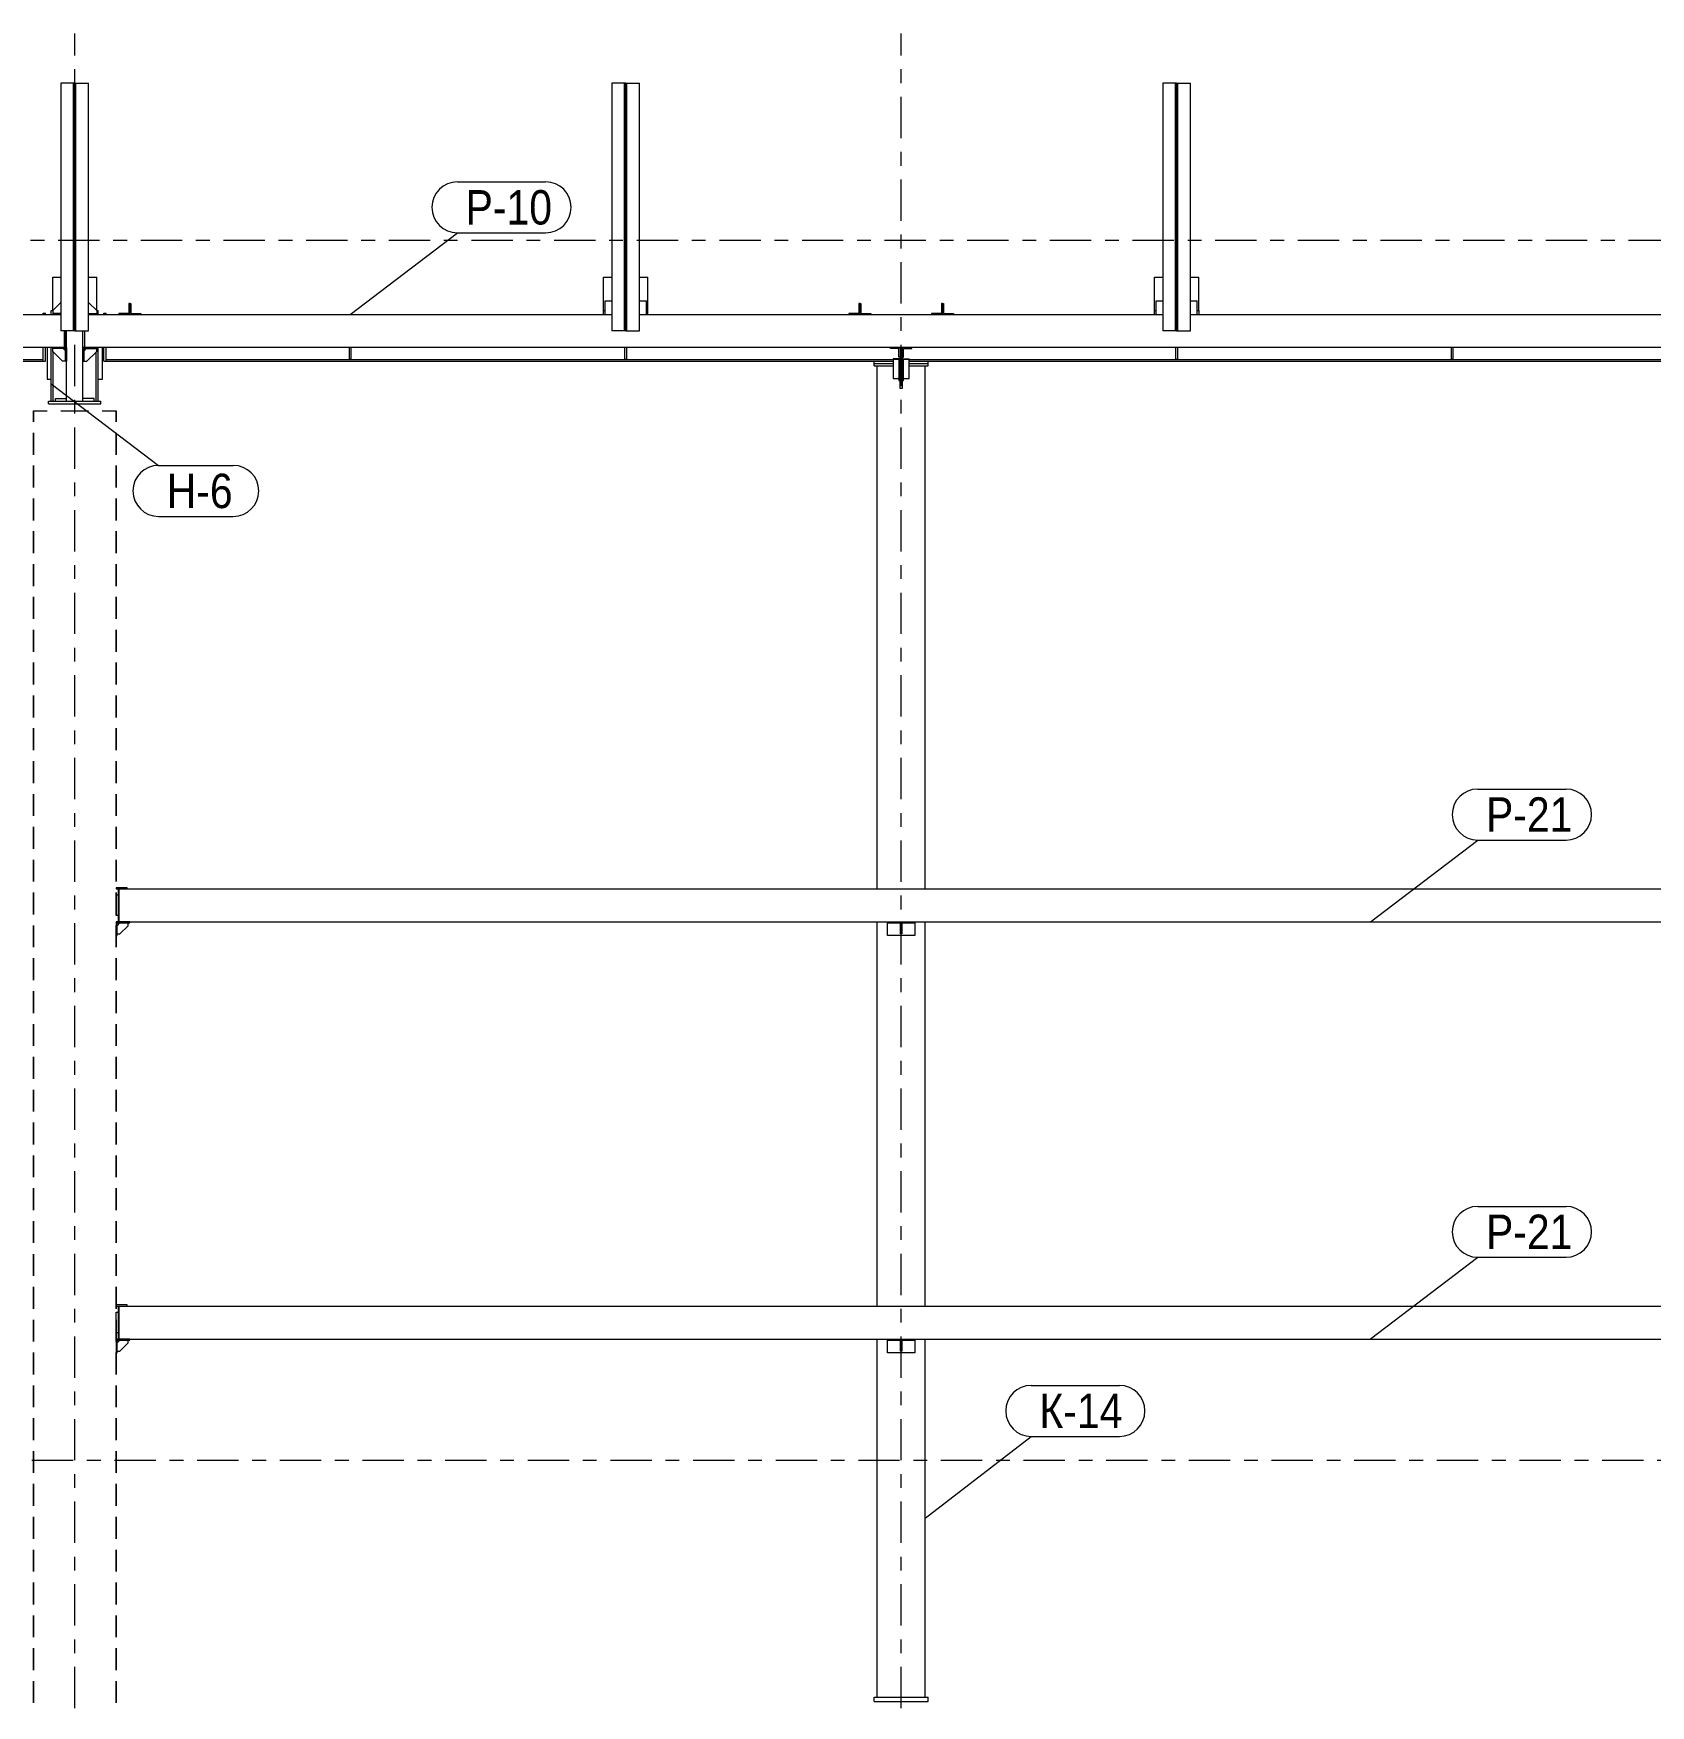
# Model space of a CAD drawing. Header units: millimetres. Extents: x -423 to 766, y -621 to 220.
# Drawn here: x -269.9 to -152.5, y -168.7 to -47.3 of the extents above; entities that cross this region are included whole.
import ezdxf

# ---------------------------------------------------------------- set-up
doc = ezdxf.new("R2010")
doc.units = ezdxf.units.MM
doc.linetypes.add('XKITLINE00', pattern=[0])
doc.linetypes.add('XKITLINE03', pattern=[6, 3, -1, 1, -1])
for name, color, linetype, lineweight in [('Part', 2, 'Continuous', 0), ('PartMark', 3, 'Continuous', 0), ('ReferenceModel', 1, 'Continuous', 0), ('S-GRID', 1, 'Continuous', 0)]:
    doc.layers.add(name, color=color, linetype=linetype, lineweight=lineweight)
doc.styles.add('GOST type A', font='ARIAL.TTF')

msp = doc.modelspace()

# ---------------------------------------------------------------- linework, layer by layer
at = {"layer": 'Part', "linetype": 'XKITLINE00', "lineweight": 0}
for p, q in [((-266.87, -50.93), (-267.87, -50.93)), ((-267.87, -50.93), (-267.87, -68.93)), ((-266.95, -68.93), (-266.95, -50.93)), ((-266.87, -68.93), (-266.87, -50.93)), ((-266.87, -50.93), (-265.87, -50.93)), ((-266.87, -50.93), (-266.87, -68.93)), ((-266.79, -68.93), (-266.79, -50.93)), ((-265.87, -68.93), (-265.87, -50.93)), ((-226.87, -50.93), (-227.87, -50.93)), ((-227.87, -50.93), (-227.87, -68.93)), ((-226.95, -68.93), (-226.95, -50.93)), ((-226.87, -50.93), (-226.87, -68.93)), ((-226.87, -68.93), (-226.87, -50.93)), ((-226.87, -50.93), (-225.87, -50.93)), ((-226.79, -68.93), (-226.79, -50.93)), ((-225.87, -68.93), (-225.87, -50.93)), ((-186.87, -50.93), (-187.87, -50.93)), ((-187.87, -50.93), (-187.87, -68.93)), ((-186.95, -68.93), (-186.95, -50.93)), ((-186.87, -68.93), (-186.87, -50.93)), ((-186.87, -50.93), (-185.87, -50.93)), ((-186.87, -50.93), (-186.87, -68.93)), ((-186.79, -68.93), (-186.79, -50.93)), ((-185.87, -68.93), (-185.87, -50.93)), ((-268.47, -67.43), (-268.47, -65.03)), ((-268.47, -65.03), (-267.87, -65.03)), ((-265.87, -65.03), (-265.27, -65.03)), ((-265.27, -67.43), (-265.27, -65.03)), ((-228.47, -67.43), (-228.47, -65.03)), ((-228.47, -65.03), (-227.87, -65.03)), ((-225.87, -65.03), (-225.27, -65.03)), ((-225.27, -67.43), (-225.27, -65.03)), ((-188.47, -67.43), (-188.47, -65.03)), ((-188.47, -65.03), (-187.87, -65.03)), ((-185.87, -65.03), (-185.27, -65.03)), ((-185.27, -67.43), (-185.27, -65.03)), ((-228.37, -66.73), (-227.87, -66.73)), ((-228.37, -67.73), (-228.37, -66.73)), ((-225.87, -66.73), (-225.37, -66.73)), ((-225.37, -67.73), (-225.37, -66.73)), ((-188.37, -66.73), (-187.87, -66.73)), ((-188.37, -67.73), (-188.37, -66.73)), ((-185.87, -66.73), (-185.37, -66.73)), ((-185.37, -67.73), (-185.37, -66.73)), ((-185.27, -67.33), (-185.27, -66.23)), ((-312.97, -67.73), (-267.87, -67.73)), ((-269.15, -67.63), (-268.99, -67.63)), ((-269.15, -67.73), (-269.15, -67.63)), ((-268.99, -67.73), (-268.99, -67.63)), ((-268.58, -67.43), (-268.45, -67.43)), ((-268.58, -67.73), (-268.58, -67.43)), ((-267.87, -66.85), (-268.47, -67.45)), ((-268.47, -67.45), (-268.47, -67.65)), ((-267.87, -67.65), (-268.47, -67.65)), ((-268.47, -67.65), (-268.47, -67.73)), ((-268.47, -67.73), (-267.87, -67.73)), ((-265.87, -66.85), (-265.27, -67.45)), ((-265.87, -67.65), (-265.27, -67.65)), ((-265.87, -67.73), (-227.87, -67.73)), ((-265.27, -67.73), (-265.87, -67.73)), ((-265.29, -67.43), (-265.16, -67.43)), ((-265.27, -67.45), (-265.27, -67.65)), ((-265.27, -67.65), (-265.27, -67.73)), ((-265.16, -67.73), (-265.16, -67.43)), ((-264.75, -67.73), (-264.75, -67.63)), ((-264.75, -67.63), (-264.59, -67.63)), ((-264.59, -67.73), (-264.59, -67.63)), ((-262.94, -67.66), (-263.67, -67.66)), ((-263.67, -67.66), (-263.67, -67.73)), ((-262.87, -66.93), (-262.94, -66.93)), ((-262.94, -66.93), (-262.94, -67.66)), ((-262.87, -67.73), (-262.87, -66.93)), ((-262.87, -67.73), (-262.87, -66.93)), ((-262.87, -66.93), (-262.8, -66.93)), ((-262.8, -66.93), (-262.8, -67.66)), ((-262.8, -67.66), (-262.07, -67.66)), ((-262.07, -67.66), (-262.07, -67.73)), ((-228.47, -67.43), (-228.37, -67.43)), ((-228.47, -67.73), (-228.47, -67.43)), ((-228.37, -67.73), (-227.87, -67.73)), ((-225.87, -67.73), (-187.87, -67.73)), ((-225.87, -67.73), (-225.37, -67.73)), ((-225.37, -67.43), (-225.27, -67.43)), ((-225.27, -67.73), (-225.27, -67.43)), ((-209.94, -67.66), (-210.67, -67.66)), ((-210.67, -67.66), (-210.67, -67.73)), ((-209.87, -66.93), (-209.94, -66.93)), ((-209.94, -66.93), (-209.94, -67.66)), ((-209.87, -67.73), (-209.87, -66.93)), ((-209.87, -66.93), (-209.8, -66.93)), ((-209.87, -67.73), (-209.87, -66.93)), ((-209.8, -66.93), (-209.8, -67.66)), ((-209.8, -67.66), (-209.07, -67.66)), ((-209.07, -67.66), (-209.07, -67.73)), ((-203.94, -67.66), (-204.67, -67.66)), ((-204.67, -67.66), (-204.67, -67.73)), ((-203.87, -66.93), (-203.94, -66.93)), ((-203.94, -66.93), (-203.94, -67.66)), ((-203.87, -67.73), (-203.87, -66.93)), ((-203.87, -66.93), (-203.8, -66.93)), ((-203.87, -67.73), (-203.87, -66.93)), ((-203.8, -66.93), (-203.8, -67.66)), ((-203.8, -67.66), (-203.07, -67.66)), ((-203.07, -67.66), (-203.07, -67.73)), ((-188.47, -67.43), (-188.37, -67.43)), ((-188.47, -67.73), (-188.47, -67.43)), ((-188.37, -67.73), (-187.87, -67.73)), ((-185.87, -67.73), (-147.87, -67.73)), ((-185.87, -67.73), (-185.37, -67.73)), ((-185.37, -67.43), (-185.27, -67.43)), ((-185.27, -67.43), (-185.27, -67.73)), ((-266.87, -68.93), (-267.87, -68.93)), ((-267.61, -70.13), (-267.61, -68.93)), ((-267.57, -68.93), (-267.57, -70.08)), ((-267.47, -74.03), (-267.47, -68.93)), ((-266.87, -68.93), (-265.87, -68.93)), ((-266.27, -74.03), (-266.27, -68.93)), ((-266.17, -68.93), (-266.17, -70.08)), ((-266.13, -70.13), (-266.13, -68.93)), ((-226.87, -68.93), (-227.87, -68.93)), ((-226.87, -68.93), (-225.87, -68.93)), ((-186.87, -68.93), (-187.87, -68.93)), ((-186.87, -68.93), (-185.87, -68.93)), ((-267.61, -70.13), (-362.73, -70.13)), ((-269.15, -70.99), (-269.15, -70.13)), ((-268.99, -71.13), (-268.99, -70.13)), ((-268.88, -70.13), (-268.88, -72.43)), ((-268.58, -74.03), (-268.58, -70.13)), ((-268.47, -70.21), (-268.47, -70.13)), ((-268.47, -70.13), (-267.47, -70.13)), ((-268.47, -70.41), (-268.47, -70.21)), ((-267.55, -70.21), (-268.47, -70.21)), ((-267.75, -71.13), (-268.47, -70.41)), ((-267.55, -70.36), (-267.7, -70.21)), ((-267.57, -70.08), (-267.61, -70.08)), ((-267.55, -71.13), (-267.55, -70.21)), ((-267.47, -70.13), (-267.47, -71.13)), ((-266.27, -70.13), (-266.27, -71.13)), ((-265.27, -70.13), (-266.27, -70.13)), ((-266.19, -71.13), (-266.19, -70.21)), ((-266.19, -70.21), (-265.27, -70.21)), ((-266.19, -70.36), (-266.04, -70.21)), ((-266.17, -70.08), (-266.13, -70.08)), ((-147.61, -70.13), (-266.13, -70.13)), ((-265.99, -71.13), (-265.27, -70.41)), ((-265.27, -70.21), (-265.27, -70.13)), ((-265.27, -70.41), (-265.27, -70.21)), ((-265.16, -74.03), (-265.16, -70.13)), ((-264.86, -72.43), (-264.86, -70.13)), ((-264.75, -71.13), (-264.75, -70.13)), ((-264.59, -70.99), (-264.59, -70.13)), ((-246.95, -70.13), (-246.95, -70.98)), ((-246.79, -70.98), (-246.79, -70.13)), ((-226.95, -70.13), (-226.95, -70.98)), ((-226.79, -70.98), (-226.79, -70.13)), ((-207.65, -70.21), (-207.65, -70.13)), ((-207.65, -70.13), (-206.95, -70.13)), ((-207.03, -70.21), (-207.65, -70.21)), ((-207.03, -70.83), (-207.03, -70.21)), ((-206.95, -70.13), (-206.95, -70.83)), ((-206.79, -70.13), (-206.95, -70.13)), ((-206.95, -70.13), (-206.95, -71.45)), ((-206.79, -70.13), (-206.79, -71.45)), ((-206.79, -70.13), (-206.79, -70.83)), ((-206.09, -70.13), (-206.79, -70.13)), ((-206.71, -70.83), (-206.71, -70.21)), ((-206.71, -70.21), (-206.09, -70.21)), ((-206.09, -70.21), (-206.09, -70.13)), ((-186.95, -70.13), (-186.95, -70.98)), ((-186.79, -70.98), (-186.79, -70.13)), ((-166.95, -70.13), (-166.95, -70.98)), ((-166.79, -70.98), (-166.79, -70.13)), ((-330.99, -70.99), (-269.15, -70.99)), ((-329.12, -71.13), (-269.15, -71.13)), ((-269.15, -71.13), (-269.15, -70.99)), ((-269.15, -71.13), (-268.99, -71.13)), ((-268.43, -74.03), (-268.43, -70.45)), ((-267.55, -71.13), (-267.75, -71.13)), ((-267.47, -71.13), (-267.55, -71.13)), ((-266.27, -71.13), (-266.19, -71.13)), ((-266.19, -71.13), (-265.99, -71.13)), ((-265.31, -74.03), (-265.31, -70.45)), ((-264.75, -71.13), (-264.59, -71.13)), ((-264.59, -71.13), (-264.59, -70.99)), ((-264.59, -70.99), (-207.45, -70.99)), ((-264.59, -71.13), (-208.82, -71.13)), ((-246.95, -70.98), (-246.79, -70.98)), ((-226.95, -70.98), (-226.79, -70.98)), ((-208.82, -71.29), (-208.82, -71.13)), ((-208.82, -71.13), (-207.45, -71.13)), ((-208.82, -71.29), (-207.45, -71.29)), ((-208.82, -71.45), (-208.82, -71.29)), ((-208.82, -71.29), (-207.45, -71.29)), ((-208.82, -71.45), (-207.45, -71.45)), ((-208.61, -109.43), (-208.61, -71.45)), ((-206.95, -70.94), (-207.45, -70.94)), ((-207.45, -70.94), (-207.45, -72.39)), ((-207.45, -70.97), (-207.03, -70.97)), ((-206.95, -70.83), (-207.03, -70.83)), ((-207.03, -70.97), (-207.03, -72.52)), ((-207.03, -71.1), (-206.95, -71.1)), ((-206.79, -71.45), (-206.95, -71.45)), ((-206.95, -72.12), (-206.95, -71.45)), ((-206.79, -70.83), (-206.71, -70.83)), ((-206.79, -70.94), (-206.29, -70.94)), ((-206.79, -71.1), (-206.71, -71.1)), ((-206.79, -72.12), (-206.79, -71.45)), ((-206.71, -72.52), (-206.71, -70.97)), ((-206.71, -70.97), (-206.29, -70.97)), ((-206.29, -72.39), (-206.29, -70.94)), ((-206.29, -70.99), (-149.15, -70.99)), ((-206.29, -71.13), (-204.92, -71.13)), ((-206.29, -71.29), (-204.92, -71.29)), ((-206.29, -71.29), (-204.92, -71.29)), ((-206.29, -71.45), (-204.92, -71.45)), ((-205.13, -109.43), (-205.13, -71.45)), ((-204.92, -71.13), (-149.15, -71.13)), ((-204.92, -71.29), (-204.92, -71.13)), ((-204.92, -71.45), (-204.92, -71.29)), ((-186.95, -70.98), (-186.79, -70.98)), ((-166.95, -70.98), (-166.79, -70.98)), ((-268.88, -72.43), (-268.58, -72.43)), ((-265.16, -72.43), (-264.86, -72.43)), ((-207.45, -72.39), (-207.03, -72.39)), ((-207.03, -72.52), (-206.95, -72.52)), ((-206.95, -71.9), (-206.79, -71.9)), ((-206.95, -73.1), (-206.95, -72.12)), ((-206.95, -72.2), (-206.79, -72.2)), ((-206.79, -72.12), (-206.79, -73.1)), ((-206.79, -72.52), (-206.71, -72.52)), ((-206.71, -72.39), (-206.29, -72.39)), ((-268.77, -74.23), (-268.77, -74.03)), ((-268.77, -74.03), (-264.97, -74.03)), ((-268.27, -74.03), (-268.27, -73.83)), ((-268.27, -73.83), (-267.47, -73.83)), ((-267.47, -74.03), (-266.27, -74.03)), ((-265.47, -73.83), (-266.27, -73.83)), ((-265.47, -74.03), (-265.47, -73.83)), ((-264.97, -74.23), (-264.97, -74.03)), ((-206.79, -73.1), (-206.95, -73.1)), ((-268.77, -74.23), (-264.97, -74.23)), ((-263.07, -109.35), (-263.87, -109.35)), ((-263.87, -109.35), (-263.87, -109.43)), ((-263.87, -109.43), (-263.67, -109.43)), ((-263.87, -109.88), (-263.71, -109.88)), ((-263.87, -111.38), (-263.87, -109.88)), ((-263.71, -109.47), (-263.71, -111.79)), ((-263.71, -109.47), (-263.67, -109.47)), ((-263.67, -109.43), (-263.67, -111.83)), ((-263.67, -109.43), (-150.07, -109.43)), ((-263.07, -109.43), (-263.07, -109.35)), ((-263.71, -111.38), (-263.87, -111.38)), ((-263.87, -111.83), (-263.87, -112.83)), ((-262.87, -111.83), (-263.87, -111.83)), ((-263.87, -112.83), (-263.79, -112.83)), ((-263.79, -112.83), (-263.79, -111.91)), ((-263.79, -111.91), (-262.87, -111.91)), ((-263.79, -112.11), (-263.59, -111.91)), ((-263.79, -112.71), (-263.59, -112.71)), ((-263.71, -111.79), (-263.67, -111.79)), ((-263.67, -111.83), (-150.07, -111.83)), ((-263.59, -112.71), (-262.99, -112.11)), ((-262.99, -112.11), (-262.99, -111.91)), ((-262.87, -111.91), (-262.87, -111.83)), ((-208.61, -139.73), (-208.61, -111.83)), ((-207.87, -112.83), (-207.87, -111.83)), ((-207.87, -111.91), (-205.87, -111.91)), ((-205.87, -112.83), (-207.87, -112.83)), ((-206.92, -112.71), (-206.92, -111.91)), ((-206.92, -112.11), (-206.82, -112.11)), ((-206.82, -112.71), (-206.92, -112.71)), ((-206.82, -111.91), (-206.82, -112.71)), ((-205.87, -111.83), (-205.87, -112.83)), ((-205.13, -139.73), (-205.13, -111.83)), ((-263.07, -139.65), (-263.87, -139.65)), ((-263.87, -139.65), (-263.87, -139.73)), ((-263.87, -139.73), (-263.67, -139.73)), ((-263.87, -140.18), (-263.71, -140.18)), ((-263.87, -141.68), (-263.87, -140.18)), ((-263.71, -139.77), (-263.71, -142.09)), ((-263.71, -139.77), (-263.67, -139.77)), ((-263.67, -139.73), (-263.67, -142.13)), ((-263.67, -139.73), (-150.07, -139.73)), ((-263.07, -139.73), (-263.07, -139.65)), ((-263.71, -141.68), (-263.87, -141.68)), ((-263.87, -142.13), (-263.87, -143.13)), ((-262.87, -142.13), (-263.87, -142.13)), ((-263.87, -143.13), (-263.79, -143.13)), ((-263.79, -142.41), (-263.59, -142.21)), ((-263.79, -143.13), (-263.79, -142.21)), ((-263.79, -142.21), (-262.87, -142.21)), ((-263.79, -143.01), (-263.59, -143.01)), ((-263.71, -142.09), (-263.67, -142.09)), ((-263.67, -142.13), (-150.07, -142.13)), ((-263.59, -143.01), (-262.99, -142.41)), ((-262.99, -142.41), (-262.99, -142.21)), ((-262.87, -142.21), (-262.87, -142.13)), ((-208.61, -168.13), (-208.61, -142.13)), ((-207.87, -143.13), (-207.87, -142.13)), ((-207.87, -142.21), (-205.87, -142.21)), ((-205.87, -143.13), (-207.87, -143.13)), ((-206.92, -143.01), (-206.92, -142.21)), ((-206.92, -142.41), (-206.82, -142.41)), ((-206.82, -143.01), (-206.92, -143.01)), ((-206.82, -142.21), (-206.82, -143.01)), ((-205.87, -142.13), (-205.87, -143.13)), ((-205.13, -168.13), (-205.13, -142.13)), ((-208.82, -168.43), (-208.82, -168.13)), ((-208.82, -168.13), (-204.92, -168.13)), ((-208.82, -168.43), (-204.92, -168.43)), ((-204.92, -168.43), (-204.92, -168.13))]:
    msp.add_line(p, q, dxfattribs=at)
at = {"layer": 'PartMark', "linetype": 'XKITLINE00', "lineweight": 0}
for p, q in [((-239.09, -58.1), (-232.68, -58.1)), ((-246.87, -67.73), (-239.09, -61.8)), ((-239.09, -61.8), (-232.68, -61.8)), ((-268.57, -72.76), (-260.79, -78.69)), ((-260.79, -78.69), (-255.36, -78.69)), ((-260.79, -82.39), (-255.36, -82.39)), ((-165.01, -102.19), (-158.6, -102.19)), ((-172.79, -111.82), (-165.01, -105.89)), ((-165.01, -105.89), (-158.6, -105.89)), ((-165.01, -132.49), (-158.6, -132.49)), ((-172.79, -142.12), (-165.01, -136.19)), ((-165.01, -136.19), (-158.6, -136.19)), ((-197.43, -145.49), (-191.02, -145.49)), ((-205.13, -155.12), (-197.43, -149.19)), ((-197.43, -149.19), (-191.02, -149.19))]:
    msp.add_line(p, q, dxfattribs=at)
for centre, start, end in [((-239.09, -59.95), 90, 270), ((-232.68, -59.95), 270, 90), ((-260.79, -80.54), 90, 270), ((-255.36, -80.54), 270, 90), ((-165.01, -104.04), 90, 270), ((-158.6, -104.04), 270, 90), ((-165.01, -134.34), 90, 270), ((-158.6, -134.34), 270, 90), ((-197.43, -147.34), 90, 270), ((-191.02, -147.34), 270, 90)]:
    msp.add_arc(centre, 1.85, start, end, dxfattribs=at)
at = {"layer": 'ReferenceModel', "linetype": 'XKITLINE00', "lineweight": 0}
for p, q in [((-269.87, -74.73), (-269.87, -75.52)), ((-269.87, -74.73), (-268.87, -74.73)), ((-269.87, -75.52), (-269.87, -74.73)), ((-269.87, -74.73), (-268.87, -74.73)), ((-269.87, -74.73), (-269.87, -75.52)), ((-269.87, -74.73), (-268.87, -74.73)), ((-267.87, -74.73), (-265.87, -74.73)), ((-267.87, -74.73), (-265.87, -74.73)), ((-267.87, -74.73), (-265.87, -74.73)), ((-264.87, -74.73), (-263.87, -74.73)), ((-264.87, -74.73), (-263.87, -74.73)), ((-264.87, -74.73), (-263.87, -74.73)), ((-263.87, -74.73), (-263.87, -75.52)), ((-263.87, -75.52), (-263.87, -74.73)), ((-263.87, -74.73), (-263.87, -75.52)), ((-269.87, -76.32), (-269.87, -77.91)), ((-269.87, -77.91), (-269.87, -76.32)), ((-269.87, -76.32), (-269.87, -77.91)), ((-263.87, -76.32), (-263.87, -77.91)), ((-263.87, -77.91), (-263.87, -76.32)), ((-263.87, -76.32), (-263.87, -77.91)), ((-269.87, -78.7), (-269.87, -80.29)), ((-269.87, -80.29), (-269.87, -78.7)), ((-269.87, -78.7), (-269.87, -80.29)), ((-263.87, -78.7), (-263.87, -80.29)), ((-263.87, -80.29), (-263.87, -78.7)), ((-263.87, -78.7), (-263.87, -80.29)), ((-269.87, -81.09), (-269.87, -82.68)), ((-269.87, -82.68), (-269.87, -81.09)), ((-269.87, -81.09), (-269.87, -82.68)), ((-263.87, -81.09), (-263.87, -82.68)), ((-263.87, -82.68), (-263.87, -81.09)), ((-263.87, -81.09), (-263.87, -82.68)), ((-269.87, -83.47), (-269.87, -85.06)), ((-269.87, -85.06), (-269.87, -83.47)), ((-269.87, -83.47), (-269.87, -85.06)), ((-263.87, -83.47), (-263.87, -85.06)), ((-263.87, -85.06), (-263.87, -83.47)), ((-263.87, -83.47), (-263.87, -85.06)), ((-269.87, -85.86), (-269.87, -87.45)), ((-269.87, -87.45), (-269.87, -85.86)), ((-269.87, -85.86), (-269.87, -87.45)), ((-263.87, -85.86), (-263.87, -87.45)), ((-263.87, -87.45), (-263.87, -85.86)), ((-263.87, -85.86), (-263.87, -87.45)), ((-269.87, -88.24), (-269.87, -89.83)), ((-269.87, -89.83), (-269.87, -88.24)), ((-269.87, -88.24), (-269.87, -89.83)), ((-263.87, -88.24), (-263.87, -89.83)), ((-263.87, -89.83), (-263.87, -88.24)), ((-263.87, -88.24), (-263.87, -89.83)), ((-269.87, -90.63), (-269.87, -92.22)), ((-269.87, -92.22), (-269.87, -90.63)), ((-269.87, -90.63), (-269.87, -92.22)), ((-263.87, -90.63), (-263.87, -92.22)), ((-263.87, -92.22), (-263.87, -90.63)), ((-263.87, -90.63), (-263.87, -92.22)), ((-269.87, -93.01), (-269.87, -94.6)), ((-269.87, -94.6), (-269.87, -93.01)), ((-269.87, -93.01), (-269.87, -94.6)), ((-263.87, -93.01), (-263.87, -94.6)), ((-263.87, -94.6), (-263.87, -93.01)), ((-263.87, -93.01), (-263.87, -94.6)), ((-269.87, -95.4), (-269.87, -96.99)), ((-269.87, -96.99), (-269.87, -95.4)), ((-269.87, -95.4), (-269.87, -96.99)), ((-263.87, -95.4), (-263.87, -96.99)), ((-263.87, -96.99), (-263.87, -95.4)), ((-263.87, -95.4), (-263.87, -96.99)), ((-269.87, -97.78), (-269.87, -99.37)), ((-269.87, -99.37), (-269.87, -97.78)), ((-269.87, -97.78), (-269.87, -99.37)), ((-263.87, -97.78), (-263.87, -99.37)), ((-263.87, -99.37), (-263.87, -97.78)), ((-263.87, -97.78), (-263.87, -99.37)), ((-269.87, -100.17), (-269.87, -101.76)), ((-269.87, -101.76), (-269.87, -100.17)), ((-269.87, -100.17), (-269.87, -101.76)), ((-263.87, -100.17), (-263.87, -101.76)), ((-263.87, -101.76), (-263.87, -100.17)), ((-263.87, -100.17), (-263.87, -101.76)), ((-269.87, -102.55), (-269.87, -104.14)), ((-269.87, -104.14), (-269.87, -102.55)), ((-269.87, -102.55), (-269.87, -104.14)), ((-263.87, -102.55), (-263.87, -104.14)), ((-263.87, -104.14), (-263.87, -102.55)), ((-263.87, -102.55), (-263.87, -104.14)), ((-269.87, -104.94), (-269.87, -106.53)), ((-269.87, -106.53), (-269.87, -104.94)), ((-269.87, -104.94), (-269.87, -106.53)), ((-263.87, -104.94), (-263.87, -106.53)), ((-263.87, -106.53), (-263.87, -104.94)), ((-263.87, -104.94), (-263.87, -106.53)), ((-269.87, -107.32), (-269.87, -108.91)), ((-269.87, -108.91), (-269.87, -107.32)), ((-269.87, -107.32), (-269.87, -108.91)), ((-263.87, -107.32), (-263.87, -108.91)), ((-263.87, -108.91), (-263.87, -107.32)), ((-263.87, -107.32), (-263.87, -108.91)), ((-269.87, -109.71), (-269.87, -111.3)), ((-269.87, -111.3), (-269.87, -109.71)), ((-269.87, -109.71), (-269.87, -111.3)), ((-263.87, -109.71), (-263.87, -111.3)), ((-263.87, -111.3), (-263.87, -109.71)), ((-263.87, -109.71), (-263.87, -111.3)), ((-269.87, -112.09), (-269.87, -113.68)), ((-269.87, -113.68), (-269.87, -112.09)), ((-269.87, -112.09), (-269.87, -113.68)), ((-263.87, -112.09), (-263.87, -113.68)), ((-263.87, -113.68), (-263.87, -112.09)), ((-263.87, -112.09), (-263.87, -113.68)), ((-269.87, -114.48), (-269.87, -116.07)), ((-269.87, -116.07), (-269.87, -114.48)), ((-269.87, -114.48), (-269.87, -116.07)), ((-263.87, -114.48), (-263.87, -116.07)), ((-263.87, -116.07), (-263.87, -114.48)), ((-263.87, -114.48), (-263.87, -116.07)), ((-269.87, -116.87), (-269.87, -118.46)), ((-269.87, -118.46), (-269.87, -116.87)), ((-269.87, -116.87), (-269.87, -118.46)), ((-263.87, -116.87), (-263.87, -118.46)), ((-263.87, -118.46), (-263.87, -116.87)), ((-263.87, -116.87), (-263.87, -118.46)), ((-269.87, -119.25), (-269.87, -120.84)), ((-269.87, -120.84), (-269.87, -119.25)), ((-269.87, -119.25), (-269.87, -120.84)), ((-263.87, -119.25), (-263.87, -120.84)), ((-263.87, -120.84), (-263.87, -119.25)), ((-263.87, -119.25), (-263.87, -120.84)), ((-269.87, -121.64), (-269.87, -123.23)), ((-269.87, -123.23), (-269.87, -121.64)), ((-269.87, -121.64), (-269.87, -123.23)), ((-263.87, -121.64), (-263.87, -123.23)), ((-263.87, -123.23), (-263.87, -121.64)), ((-263.87, -121.64), (-263.87, -123.23)), ((-269.87, -124.02), (-269.87, -125.61)), ((-269.87, -125.61), (-269.87, -124.02)), ((-269.87, -124.02), (-269.87, -125.61)), ((-263.87, -124.02), (-263.87, -125.61)), ((-263.87, -125.61), (-263.87, -124.02)), ((-263.87, -124.02), (-263.87, -125.61)), ((-269.87, -126.41), (-269.87, -128)), ((-269.87, -128), (-269.87, -126.41)), ((-269.87, -126.41), (-269.87, -128)), ((-263.87, -126.41), (-263.87, -128)), ((-263.87, -128), (-263.87, -126.41)), ((-263.87, -126.41), (-263.87, -128)), ((-269.87, -128.79), (-269.87, -130.38)), ((-269.87, -130.38), (-269.87, -128.79)), ((-269.87, -128.79), (-269.87, -130.38)), ((-263.87, -128.79), (-263.87, -130.38)), ((-263.87, -130.38), (-263.87, -128.79)), ((-263.87, -128.79), (-263.87, -130.38)), ((-269.87, -131.18), (-269.87, -132.77)), ((-269.87, -132.77), (-269.87, -131.18)), ((-269.87, -131.18), (-269.87, -132.77)), ((-263.87, -131.18), (-263.87, -132.77)), ((-263.87, -132.77), (-263.87, -131.18)), ((-263.87, -131.18), (-263.87, -132.77)), ((-269.87, -133.56), (-269.87, -135.15)), ((-269.87, -135.15), (-269.87, -133.56)), ((-269.87, -133.56), (-269.87, -135.15)), ((-263.87, -133.56), (-263.87, -135.15)), ((-263.87, -135.15), (-263.87, -133.56)), ((-263.87, -133.56), (-263.87, -135.15)), ((-269.87, -135.95), (-269.87, -137.54)), ((-269.87, -137.54), (-269.87, -135.95)), ((-269.87, -135.95), (-269.87, -137.54)), ((-263.87, -135.95), (-263.87, -137.54)), ((-263.87, -137.54), (-263.87, -135.95)), ((-263.87, -135.95), (-263.87, -137.54)), ((-269.87, -138.33), (-269.87, -139.92)), ((-269.87, -139.92), (-269.87, -138.33)), ((-269.87, -138.33), (-269.87, -139.92)), ((-263.87, -138.33), (-263.87, -139.92)), ((-263.87, -139.92), (-263.87, -138.33)), ((-263.87, -138.33), (-263.87, -139.92)), ((-269.87, -140.72), (-269.87, -142.31)), ((-269.87, -142.31), (-269.87, -140.72)), ((-269.87, -140.72), (-269.87, -142.31)), ((-263.87, -140.72), (-263.87, -142.31)), ((-263.87, -142.31), (-263.87, -140.72)), ((-263.87, -140.72), (-263.87, -142.31)), ((-269.87, -143.1), (-269.87, -144.69)), ((-269.87, -144.69), (-269.87, -143.1)), ((-269.87, -143.1), (-269.87, -144.69)), ((-263.87, -143.1), (-263.87, -144.69)), ((-263.87, -144.69), (-263.87, -143.1)), ((-263.87, -143.1), (-263.87, -144.69)), ((-269.87, -145.49), (-269.87, -147.08)), ((-269.87, -147.08), (-269.87, -145.49)), ((-269.87, -145.49), (-269.87, -147.08)), ((-263.87, -145.49), (-263.87, -147.08)), ((-263.87, -147.08), (-263.87, -145.49)), ((-263.87, -145.49), (-263.87, -147.08)), ((-269.87, -147.87), (-269.87, -149.46)), ((-269.87, -149.46), (-269.87, -147.87)), ((-269.87, -147.87), (-269.87, -149.46)), ((-263.87, -147.87), (-263.87, -149.46)), ((-263.87, -149.46), (-263.87, -147.87)), ((-263.87, -147.87), (-263.87, -149.46)), ((-269.87, -150.26), (-269.87, -151.85)), ((-269.87, -151.85), (-269.87, -150.26)), ((-269.87, -150.26), (-269.87, -151.85)), ((-263.87, -150.26), (-263.87, -151.85)), ((-263.87, -151.85), (-263.87, -150.26)), ((-263.87, -150.26), (-263.87, -151.85)), ((-269.87, -152.64), (-269.87, -154.23)), ((-269.87, -154.23), (-269.87, -152.64)), ((-269.87, -152.64), (-269.87, -154.23)), ((-263.87, -152.64), (-263.87, -154.23)), ((-263.87, -154.23), (-263.87, -152.64)), ((-263.87, -152.64), (-263.87, -154.23)), ((-269.87, -155.03), (-269.87, -156.62)), ((-269.87, -156.62), (-269.87, -155.03)), ((-269.87, -155.03), (-269.87, -156.62)), ((-263.87, -155.03), (-263.87, -156.62)), ((-263.87, -156.62), (-263.87, -155.03)), ((-263.87, -155.03), (-263.87, -156.62)), ((-269.87, -157.42), (-269.87, -159.01)), ((-269.87, -159.01), (-269.87, -157.42)), ((-269.87, -157.42), (-269.87, -159.01)), ((-263.87, -157.42), (-263.87, -159.01)), ((-263.87, -159.01), (-263.87, -157.42)), ((-263.87, -157.42), (-263.87, -159.01)), ((-269.87, -159.8), (-269.87, -161.39)), ((-269.87, -161.39), (-269.87, -159.8)), ((-269.87, -159.8), (-269.87, -161.39)), ((-263.87, -159.8), (-263.87, -161.39)), ((-263.87, -161.39), (-263.87, -159.8)), ((-263.87, -159.8), (-263.87, -161.39)), ((-269.87, -162.19), (-269.87, -163.78)), ((-269.87, -163.78), (-269.87, -162.19)), ((-269.87, -162.19), (-269.87, -163.78)), ((-263.87, -162.19), (-263.87, -163.78)), ((-263.87, -163.78), (-263.87, -162.19)), ((-263.87, -162.19), (-263.87, -163.78)), ((-269.87, -164.57), (-269.87, -166.16)), ((-269.87, -166.16), (-269.87, -164.57)), ((-269.87, -164.57), (-269.87, -166.16)), ((-263.87, -164.57), (-263.87, -166.16)), ((-263.87, -166.16), (-263.87, -164.57)), ((-263.87, -164.57), (-263.87, -166.16)), ((-269.87, -166.96), (-269.87, -168.55)), ((-269.87, -168.55), (-269.87, -166.96)), ((-269.87, -166.96), (-269.87, -168.55)), ((-263.87, -166.96), (-263.87, -168.55)), ((-263.87, -168.55), (-263.87, -166.96)), ((-263.87, -166.96), (-263.87, -168.55))]:
    msp.add_line(p, q, dxfattribs=at)
at = {"layer": 'S-GRID', "linetype": 'XKITLINE03', "lineweight": 0}
for p, q in [((-266.87, -246.93), (-266.87, -47.33)), ((-206.87, -246.93), (-206.87, -47.33)), ((-376.07, -62.33), (235.96, -62.33)), ((-347.98, -150.93), (235.96, -150.93))]:
    msp.add_line(p, q, dxfattribs=at)

# ---------------------------------------------------------------- texts
at = {"layer": 'PartMark', "style": 'GOST type A', "width": 0.85}
for s, p in [('Р-10', (-238.49, -61.2)), ('Н-6', (-260.19, -81.79)), ('Р-21', (-164.41, -105.29)), ('Р-21', (-164.41, -135.59)), ('К-14', (-196.83, -148.59))]:
    msp.add_text(s, height=2.5, dxfattribs=at).set_placement(p)

doc.saveas('drawing.dxf')
